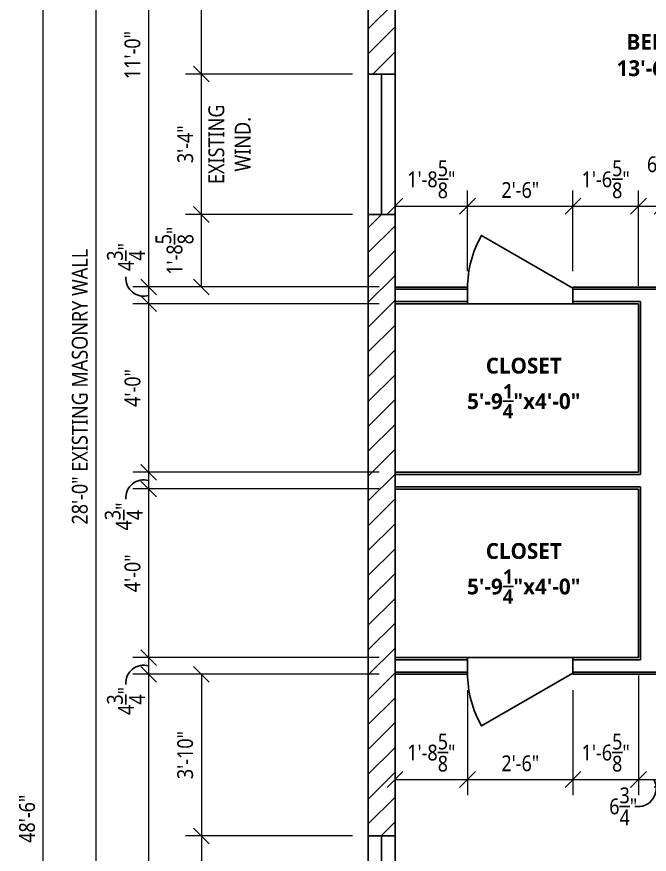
# Model space of a CAD drawing. Header units: inches. Extents: x -195 to 2392, y -698 to 1187.
# Drawn here: x -100 to 80, y 280.9 to 519.3 of the extents above; entities that cross this region are included whole.
import ezdxf

# ---------------------------------------------------------------- set-up
doc = ezdxf.new("R2010")
doc.units = ezdxf.units.IN
doc.header["$LTSCALE"] = 35
doc.header["$MEASUREMENT"] = 0
doc.layers.get('Defpoints').update_dxf_attribs({"color": 4})
for name, color, linetype in [('Dimensions', 7, 'Continuous'), ('Walls CMU', 7, 'Continuous'), ('Walls CMU Hatch', 12, 'Continuous'), ('Walls Stud', 7, 'Continuous')]:
    doc.layers.add(name, color=color, linetype=linetype)
doc.styles.add(".25'' Scale", font='segoeui.ttf', dxfattribs={"width": 0.875, "height": 4.5})
doc.dimstyles.new('4 - 1-4 in.', dxfattribs={"dimtxt": 4.5, "dimasz": 4.5, "dimexe": 4.5, "dimexo": 4.5, "dimgap": 2.25, "dimtad": 1, "dimdec": 6, "dimzin": 3, "dimdsep": 46, "dimlunit": 4, "dimtxsty": ".25'' Scale", "dimblk": 'OBLIQUE', "dimcen": 4.5, "dimclrd": 256, "dimclre": 256, "dimclrt": 256, "dimadec": 0, "dimazin": 0, "dimtfac": 1, "dimtdec": 6, "dimtofl": 0, "dimtmove": 2, "dimatfit": 3, "dimfxl": 1, "dimtolj": 1, "dimtzin": 0, "dimlwd": 5, "dimlwe": 5, "dimarcsym": 0})

# ---------------------------------------------------------------- blocks, each defined once
blk = doc.blocks.new('_Oblique')
at = {"color": 0, "linetype": 'ByBlock', "lineweight": -2}
blk.add_line((-0.5, -0.5), (0.5, 0.5), dxfattribs=at)
blk = doc.blocks.new('*D37')
at = {"layer": 'Defpoints', "color": 0, "transparency": 16777216}
for p in [(7.63, 574.38), (-62.5, 442.38), (7.63, 442.38)]:
    blk.add_point(p, dxfattribs=at)
at = {"layer": 'Dimensions', "lineweight": 5, "transparency": 16777216}
for p, q in [((3.13, 574.38), (-67, 574.38)), ((-62.5, 574.38), (-62.5, 442.38)), ((3.13, 442.38), (-67, 442.38))]:
    blk.add_line(p, q, dxfattribs=at)
at = {"layer": 'Dimensions', "lineweight": 5, "transparency": 16777216, "xscale": 4.5, "yscale": 4.5, "zscale": 4.5}
for p, rotation in [((-62.5, 574.38), 90), ((-62.5, 442.38), 270)]:
    blk.add_blockref('_Oblique', p, dxfattribs=dict(at, rotation=rotation))
at = {"layer": 'Dimensions', "transparency": 16777216, "insert": (-67.09, 508.38), "char_height": 4.5, "attachment_point": 5, "rotation": 90, "style": ".25'' Scale"}
blk.add_mtext('\\A1;11\'-0"', dxfattribs=at)
blk = doc.blocks.new('*D38')
at = {"layer": 'Defpoints', "color": 0, "transparency": 16777216}
for p in [(7.63, 442.38), (-62.5, 437.63), (7.63, 437.63)]:
    blk.add_point(p, dxfattribs=at)
at = {"layer": 'Dimensions', "lineweight": 5, "transparency": 16777216}
for p, q in [((3.13, 442.38), (-67, 442.38)), ((-62.5, 442.38), (-62.5, 437.63)), ((3.13, 437.63), (-67, 437.63))]:
    blk.add_line(p, q, dxfattribs=at)
at = {"layer": 'Dimensions', "lineweight": 5, "transparency": 16777216, "xscale": 4.5, "yscale": 4.5, "zscale": 4.5}
for p, rotation in [((-62.5, 442.38), 90), ((-62.5, 437.63), 270)]:
    blk.add_blockref('_Oblique', p, dxfattribs=dict(at, rotation=rotation))
at = {"layer": 'Dimensions', "transparency": 16777216, "insert": (-68.95, 450.9), "char_height": 4.5, "attachment_point": 5, "rotation": 90, "style": ".25'' Scale"}
blk.add_mtext('\\A1;4{\\H1x;\\S3/4;}"', dxfattribs=at)
blk = doc.blocks.new('*D39')
at = {"layer": 'Defpoints', "color": 0, "transparency": 16777216}
for p in [(7.63, 437.63), (-62.5, 389.63), (7.63, 389.63)]:
    blk.add_point(p, dxfattribs=at)
at = {"layer": 'Dimensions', "lineweight": 5, "transparency": 16777216}
for p, q in [((3.13, 437.63), (-67, 437.63)), ((-62.5, 437.63), (-62.5, 389.63)), ((3.13, 389.63), (-67, 389.63))]:
    blk.add_line(p, q, dxfattribs=at)
at = {"layer": 'Dimensions', "lineweight": 5, "transparency": 16777216, "xscale": 4.5, "yscale": 4.5, "zscale": 4.5}
for p, rotation in [((-62.5, 437.63), 90), ((-62.5, 389.63), 270)]:
    blk.add_blockref('_Oblique', p, dxfattribs=dict(at, rotation=rotation))
at = {"layer": 'Dimensions', "transparency": 16777216, "insert": (-67.07, 413.63), "char_height": 4.5, "attachment_point": 5, "rotation": 90, "style": ".25'' Scale"}
blk.add_mtext('\\A1;4\'-0"', dxfattribs=at)
blk = doc.blocks.new('*D40')
at = {"layer": 'Defpoints', "color": 0, "transparency": 16777216}
for p in [(7.63, 389.63), (-62.5, 384.88), (7.63, 384.88)]:
    blk.add_point(p, dxfattribs=at)
at = {"layer": 'Dimensions', "lineweight": 5, "transparency": 16777216}
for p, q in [((3.13, 389.63), (-67, 389.63)), ((-62.5, 389.63), (-62.5, 384.88)), ((3.13, 384.88), (-67, 384.88))]:
    blk.add_line(p, q, dxfattribs=at)
at = {"layer": 'Dimensions', "lineweight": 5, "transparency": 16777216, "xscale": 4.5, "yscale": 4.5, "zscale": 4.5}
for p, rotation in [((-62.5, 389.63), 90), ((-62.5, 384.88), 270)]:
    blk.add_blockref('_Oblique', p, dxfattribs=dict(at, rotation=rotation))
at = {"layer": 'Dimensions', "transparency": 16777216, "insert": (-69.59, 377.04), "char_height": 4.5, "attachment_point": 5, "rotation": 90, "style": ".25'' Scale"}
blk.add_mtext('\\A1;4{\\H1x;\\S3/4;}"', dxfattribs=at)
blk = doc.blocks.new('*D41')
at = {"layer": 'Defpoints', "color": 0, "transparency": 16777216}
for p in [(7.63, 384.88), (-62.5, 336.88), (7.63, 336.88)]:
    blk.add_point(p, dxfattribs=at)
at = {"layer": 'Dimensions', "lineweight": 5, "transparency": 16777216}
for p, q in [((3.13, 384.88), (-67, 384.88)), ((-62.5, 384.88), (-62.5, 336.88)), ((3.13, 336.88), (-67, 336.88))]:
    blk.add_line(p, q, dxfattribs=at)
at = {"layer": 'Dimensions', "lineweight": 5, "transparency": 16777216, "xscale": 4.5, "yscale": 4.5, "zscale": 4.5}
for p, rotation in [((-62.5, 384.88), 90), ((-62.5, 336.88), 270)]:
    blk.add_blockref('_Oblique', p, dxfattribs=dict(at, rotation=rotation))
at = {"layer": 'Dimensions', "transparency": 16777216, "insert": (-67.07, 360.88), "char_height": 4.5, "attachment_point": 5, "rotation": 90, "style": ".25'' Scale"}
blk.add_mtext('\\A1;4\'-0"', dxfattribs=at)
blk = doc.blocks.new('*D42')
at = {"layer": 'Defpoints', "color": 0, "transparency": 16777216}
for p in [(7.63, 336.88), (-62.5, 332.13), (7.63, 332.13)]:
    blk.add_point(p, dxfattribs=at)
at = {"layer": 'Dimensions', "lineweight": 5, "transparency": 16777216}
for p, q in [((3.13, 336.88), (-67, 336.88)), ((-62.5, 336.88), (-62.5, 332.13)), ((3.13, 332.13), (-67, 332.13))]:
    blk.add_line(p, q, dxfattribs=at)
at = {"layer": 'Dimensions', "lineweight": 5, "transparency": 16777216, "xscale": 4.5, "yscale": 4.5, "zscale": 4.5}
for p, rotation in [((-62.5, 336.88), 90), ((-62.5, 332.13), 270)]:
    blk.add_blockref('_Oblique', p, dxfattribs=dict(at, rotation=rotation))
at = {"layer": 'Dimensions', "transparency": 16777216, "insert": (-68.95, 324.54), "char_height": 4.5, "attachment_point": 5, "rotation": 90, "style": ".25'' Scale"}
blk.add_mtext('\\A1;4{\\H1x;\\S3/4;}"', dxfattribs=at)
blk = doc.blocks.new('*D43')
at = {"layer": 'Defpoints', "color": 0, "transparency": 16777216}
for p in [(7.63, 332.13), (-62.5, 200.13), (7.63, 200.13)]:
    blk.add_point(p, dxfattribs=at)
at = {"layer": 'Dimensions', "lineweight": 5, "transparency": 16777216}
for p, q in [((3.13, 332.13), (-67, 332.13)), ((-62.5, 332.13), (-62.5, 200.13)), ((3.13, 200.13), (-67, 200.13))]:
    blk.add_line(p, q, dxfattribs=at)
at = {"layer": 'Dimensions', "lineweight": 5, "transparency": 16777216, "xscale": 4.5, "yscale": 4.5, "zscale": 4.5}
for p, rotation in [((-62.5, 332.13), 90), ((-62.5, 200.13), 270)]:
    blk.add_blockref('_Oblique', p, dxfattribs=dict(at, rotation=rotation))
at = {"layer": 'Dimensions', "transparency": 16777216, "insert": (-67.09, 266.13), "char_height": 4.5, "attachment_point": 5, "rotation": 90, "style": ".25'' Scale"}
blk.add_mtext('\\A1;11\'-0"', dxfattribs=at)
blk = doc.blocks.new('*D46')
at = {"layer": 'Defpoints', "color": 0, "transparency": 16777216}
for p in [(7.63, 332.13), (-47.5, 286.13), (0, 286.13)]:
    blk.add_point(p, dxfattribs=at)
at = {"layer": 'Dimensions', "lineweight": 5, "transparency": 16777216}
for p, q in [((3.13, 332.13), (-52, 332.13)), ((-47.5, 332.13), (-47.5, 286.13)), ((-4.5, 286.13), (-52, 286.13))]:
    blk.add_line(p, q, dxfattribs=at)
at = {"layer": 'Dimensions', "lineweight": 5, "transparency": 16777216, "xscale": 4.5, "yscale": 4.5, "zscale": 4.5}
for p, rotation in [((-47.5, 332.13), 90), ((-47.5, 286.13), 270)]:
    blk.add_blockref('_Oblique', p, dxfattribs=dict(at, rotation=rotation))
at = {"layer": 'Dimensions', "transparency": 16777216, "insert": (-52.09, 309.13), "char_height": 4.5, "attachment_point": 5, "rotation": 90, "style": ".25'' Scale"}
blk.add_mtext('\\A1;3\'-10"', dxfattribs=at)
blk = doc.blocks.new('*D47')
at = {"layer": 'Defpoints', "color": 0, "transparency": 16777216}
for p in [(0, 286.13), (-47.5, 246.13), (0, 246.13)]:
    blk.add_point(p, dxfattribs=at)
at = {"layer": 'Dimensions', "lineweight": 5, "transparency": 16777216}
for p, q in [((-4.5, 286.13), (-52, 286.13)), ((-47.5, 286.13), (-47.5, 246.13)), ((-4.5, 246.13), (-52, 246.13))]:
    blk.add_line(p, q, dxfattribs=at)
at = {"layer": 'Dimensions', "lineweight": 5, "transparency": 16777216, "xscale": 4.5, "yscale": 4.5, "zscale": 4.5}
for p, rotation in [((-47.5, 286.13), 90), ((-47.5, 246.13), 270)]:
    blk.add_blockref('_Oblique', p, dxfattribs=dict(at, rotation=rotation))
at = {"layer": 'Dimensions', "transparency": 16777216, "insert": (-52.07, 266.13), "char_height": 4.5, "attachment_point": 5, "rotation": 90, "style": ".25'' Scale"}
blk.add_mtext('\\A1;3\'-4"', dxfattribs=at)
blk = doc.blocks.new('*D49')
at = {"layer": 'Defpoints', "color": 0, "transparency": 16777216}
for p in [(-47.5, 463), (0, 463), (7.63, 442.38)]:
    blk.add_point(p, dxfattribs=at)
at = {"layer": 'Dimensions', "lineweight": 5, "transparency": 16777216}
for p, q in [((-4.5, 463), (-52, 463)), ((-47.5, 442.38), (-47.5, 463)), ((3.13, 442.38), (-52, 442.38))]:
    blk.add_line(p, q, dxfattribs=at)
at = {"layer": 'Dimensions', "lineweight": 5, "transparency": 16777216, "xscale": 4.5, "yscale": 4.5, "zscale": 4.5}
for p, rotation in [((-47.5, 463), 90), ((-47.5, 442.38), 270)]:
    blk.add_blockref('_Oblique', p, dxfattribs=dict(at, rotation=rotation))
at = {"layer": 'Dimensions', "transparency": 16777216, "insert": (-55.15, 452.69), "char_height": 4.5, "attachment_point": 5, "rotation": 90, "style": ".25'' Scale"}
blk.add_mtext('\\A1;1\'-8{\\H1x;\\S5/8;}"', dxfattribs=at)
blk = doc.blocks.new('*D50')
at = {"layer": 'Defpoints', "color": 0, "transparency": 16777216}
for p in [(-47.5, 503), (0, 503), (0, 463)]:
    blk.add_point(p, dxfattribs=at)
at = {"layer": 'Dimensions', "lineweight": 5, "transparency": 16777216}
for p, q in [((-4.5, 503), (-52, 503)), ((-47.5, 463), (-47.5, 503)), ((-4.5, 463), (-52, 463))]:
    blk.add_line(p, q, dxfattribs=at)
at = {"layer": 'Dimensions', "lineweight": 5, "transparency": 16777216, "xscale": 4.5, "yscale": 4.5, "zscale": 4.5}
for p, rotation in [((-47.5, 503), 90), ((-47.5, 463), 270)]:
    blk.add_blockref('_Oblique', p, dxfattribs=dict(at, rotation=rotation))
at = {"layer": 'Dimensions', "transparency": 16777216, "insert": (-52.07, 483), "char_height": 4.5, "attachment_point": 5, "rotation": 90, "style": ".25'' Scale"}
blk.add_mtext('\\A1;3\'-4"', dxfattribs=at)
blk = doc.blocks.new('*D51')
at = {"layer": 'Defpoints', "color": 0, "transparency": 16777216}
for p in [(-47.5, 574.38), (7.63, 574.38), (0, 503)]:
    blk.add_point(p, dxfattribs=at)
at = {"layer": 'Dimensions', "lineweight": 5, "transparency": 16777216}
for p, q in [((3.13, 574.38), (-52, 574.38)), ((-47.5, 503), (-47.5, 574.38)), ((-4.5, 503), (-52, 503))]:
    blk.add_line(p, q, dxfattribs=at)
at = {"layer": 'Dimensions', "lineweight": 5, "transparency": 16777216, "xscale": 4.5, "yscale": 4.5, "zscale": 4.5}
for p, rotation in [((-47.5, 574.38), 90), ((-47.5, 503), 270)]:
    blk.add_blockref('_Oblique', p, dxfattribs=dict(at, rotation=rotation))
at = {"layer": 'Dimensions', "transparency": 16777216, "insert": (-55.19, 538.69), "char_height": 4.5, "attachment_point": 5, "rotation": 90, "style": ".25'' Scale"}
blk.add_mtext('\\A1;5\'-11{\\H1x;\\S3/8;}"', dxfattribs=at)
blk = doc.blocks.new('*D55')
at = {"layer": 'Defpoints', "color": 0, "transparency": 16777216}
for p in [(0, 582), (-77.5, 246), (0, 246)]:
    blk.add_point(p, dxfattribs=at)
at = {"layer": 'Dimensions', "lineweight": 5, "transparency": 16777216}
for p, q in [((-4.5, 582), (-82, 582)), ((-77.5, 582), (-77.5, 246)), ((-4.5, 246), (-82, 246))]:
    blk.add_line(p, q, dxfattribs=at)
at = {"layer": 'Dimensions', "lineweight": 5, "transparency": 16777216, "xscale": 4.5, "yscale": 4.5, "zscale": 4.5}
for p, rotation in [((-77.5, 582), 90), ((-77.5, 246), 270)]:
    blk.add_blockref('_Oblique', p, dxfattribs=dict(at, rotation=rotation))
at = {"layer": 'Dimensions', "transparency": 16777216, "insert": (-82.07, 414), "char_height": 4.5, "attachment_point": 5, "rotation": 90, "style": ".25'' Scale"}
blk.add_mtext('\\A1;28\'-0" EXISTING MASONRY WALL', dxfattribs=at)
blk = doc.blocks.new('*D57')
at = {"layer": 'Defpoints', "color": 0, "transparency": 16777216}
for p in [(-92.5, 582), (0, 582), (0, 0)]:
    blk.add_point(p, dxfattribs=at)
at = {"layer": 'Dimensions', "lineweight": 5, "transparency": 16777216}
for p, q in [((-4.5, 582), (-97, 582)), ((-92.5, 0), (-92.5, 582)), ((-4.5, 0), (-97, 0))]:
    blk.add_line(p, q, dxfattribs=at)
at = {"layer": 'Dimensions', "lineweight": 5, "transparency": 16777216, "xscale": 4.5, "yscale": 4.5, "zscale": 4.5}
for p, rotation in [((-92.5, 582), 90), ((-92.5, 0), 270)]:
    blk.add_blockref('_Oblique', p, dxfattribs=dict(at, rotation=rotation))
at = {"layer": 'Dimensions', "transparency": 16777216, "insert": (-97.07, 291), "char_height": 4.5, "attachment_point": 5, "rotation": 90, "style": ".25'' Scale"}
blk.add_mtext('\\A1;48\'-6"', dxfattribs=at)
blk = doc.blocks.new('*D72')
at = {"layer": 'Defpoints', "color": 0, "transparency": 16777216}
for p in [(28.25, 465.38), (7.62, 442.38), (28.25, 442.38)]:
    blk.add_point(p, dxfattribs=at)
at = {"layer": 'Dimensions', "lineweight": 5, "transparency": 16777216}
for p, q in [((7.62, 446.88), (7.62, 469.88)), ((28.25, 446.88), (28.25, 469.88)), ((7.62, 465.38), (28.25, 465.38))]:
    blk.add_line(p, q, dxfattribs=at)
at = {"layer": 'Dimensions', "lineweight": 5, "transparency": 16777216, "xscale": 4.5, "yscale": 4.5, "zscale": 4.5, "rotation": 180}
blk.add_blockref('_Oblique', (7.62, 465.38), dxfattribs=at)
at = {"layer": 'Dimensions', "lineweight": 5, "transparency": 16777216, "xscale": 4.5, "yscale": 4.5, "zscale": 4.5}
blk.add_blockref('_Oblique', (28.25, 465.38), dxfattribs=at)
at = {"layer": 'Dimensions', "transparency": 16777216, "insert": (17.94, 473.03), "char_height": 4.5, "attachment_point": 5, "style": ".25'' Scale"}
blk.add_mtext('\\A1;1\'-8{\\H1x;\\S5/8;}"', dxfattribs=at)
blk = doc.blocks.new('*D73')
at = {"layer": 'Defpoints', "color": 0, "transparency": 16777216}
for p in [(58.25, 465.38), (28.25, 442.38), (58.25, 442.38)]:
    blk.add_point(p, dxfattribs=at)
at = {"layer": 'Dimensions', "lineweight": 5, "transparency": 16777216}
for p, q in [((28.25, 446.88), (28.25, 469.88)), ((58.25, 446.88), (58.25, 469.88)), ((28.25, 465.38), (58.25, 465.38))]:
    blk.add_line(p, q, dxfattribs=at)
at = {"layer": 'Dimensions', "lineweight": 5, "transparency": 16777216, "xscale": 4.5, "yscale": 4.5, "zscale": 4.5, "rotation": 180}
blk.add_blockref('_Oblique', (28.25, 465.38), dxfattribs=at)
at = {"layer": 'Dimensions', "lineweight": 5, "transparency": 16777216, "xscale": 4.5, "yscale": 4.5, "zscale": 4.5}
blk.add_blockref('_Oblique', (58.25, 465.38), dxfattribs=at)
at = {"layer": 'Dimensions', "transparency": 16777216, "insert": (43.25, 469.96), "char_height": 4.5, "attachment_point": 5, "style": ".25'' Scale"}
blk.add_mtext('\\A1;2\'-6"', dxfattribs=at)
blk = doc.blocks.new('*D74')
at = {"layer": 'Defpoints', "color": 0, "transparency": 16777216}
for p in [(76.88, 465.38), (58.25, 442.38), (76.88, 438.25)]:
    blk.add_point(p, dxfattribs=at)
at = {"layer": 'Dimensions', "lineweight": 5, "transparency": 16777216}
for p, q in [((58.25, 446.88), (58.25, 469.88)), ((76.88, 442.75), (76.88, 469.88)), ((58.25, 465.38), (76.88, 465.38))]:
    blk.add_line(p, q, dxfattribs=at)
at = {"layer": 'Dimensions', "lineweight": 5, "transparency": 16777216, "xscale": 4.5, "yscale": 4.5, "zscale": 4.5, "rotation": 180}
blk.add_blockref('_Oblique', (58.25, 465.38), dxfattribs=at)
at = {"layer": 'Dimensions', "lineweight": 5, "transparency": 16777216, "xscale": 4.5, "yscale": 4.5, "zscale": 4.5}
blk.add_blockref('_Oblique', (76.88, 465.38), dxfattribs=at)
at = {"layer": 'Dimensions', "transparency": 16777216, "insert": (67.56, 473.03), "char_height": 4.5, "attachment_point": 5, "style": ".25'' Scale"}
blk.add_mtext('\\A1;1\'-6{\\H1x;\\S5/8;}"', dxfattribs=at)
blk = doc.blocks.new('*D77')
at = {"layer": 'Defpoints', "color": 0, "transparency": 16777216}
for p in [(7.62, 332.12), (28.25, 332.12), (28.25, 302.2)]:
    blk.add_point(p, dxfattribs=at)
at = {"layer": 'Dimensions', "lineweight": 5, "transparency": 16777216}
for p, q in [((7.62, 327.62), (7.62, 297.7)), ((28.25, 327.62), (28.25, 297.7)), ((7.62, 302.2), (28.25, 302.2))]:
    blk.add_line(p, q, dxfattribs=at)
at = {"layer": 'Dimensions', "lineweight": 5, "transparency": 16777216, "xscale": 4.5, "yscale": 4.5, "zscale": 4.5, "rotation": 180}
blk.add_blockref('_Oblique', (7.62, 302.2), dxfattribs=at)
at = {"layer": 'Dimensions', "lineweight": 5, "transparency": 16777216, "xscale": 4.5, "yscale": 4.5, "zscale": 4.5}
blk.add_blockref('_Oblique', (28.25, 302.2), dxfattribs=at)
at = {"layer": 'Dimensions', "transparency": 16777216, "insert": (17.94, 309.85), "char_height": 4.5, "attachment_point": 5, "style": ".25'' Scale"}
blk.add_mtext('\\A1;1\'-8{\\H1x;\\S5/8;}"', dxfattribs=at)
blk = doc.blocks.new('*D78')
at = {"layer": 'Defpoints', "color": 0, "transparency": 16777216}
for p in [(28.25, 332.12), (58.25, 332.12), (58.25, 302.2)]:
    blk.add_point(p, dxfattribs=at)
at = {"layer": 'Dimensions', "lineweight": 5, "transparency": 16777216}
for p, q in [((28.25, 327.62), (28.25, 297.7)), ((58.25, 327.62), (58.25, 297.7)), ((28.25, 302.2), (58.25, 302.2))]:
    blk.add_line(p, q, dxfattribs=at)
at = {"layer": 'Dimensions', "lineweight": 5, "transparency": 16777216, "xscale": 4.5, "yscale": 4.5, "zscale": 4.5, "rotation": 180}
blk.add_blockref('_Oblique', (28.25, 302.2), dxfattribs=at)
at = {"layer": 'Dimensions', "lineweight": 5, "transparency": 16777216, "xscale": 4.5, "yscale": 4.5, "zscale": 4.5}
blk.add_blockref('_Oblique', (58.25, 302.2), dxfattribs=at)
at = {"layer": 'Dimensions', "transparency": 16777216, "insert": (43.25, 306.77), "char_height": 4.5, "attachment_point": 5, "style": ".25'' Scale"}
blk.add_mtext('\\A1;2\'-6"', dxfattribs=at)
blk = doc.blocks.new('*D79')
at = {"layer": 'Defpoints', "color": 0, "transparency": 16777216}
for p in [(76.88, 336.25), (58.25, 332.12), (76.88, 302.2)]:
    blk.add_point(p, dxfattribs=at)
at = {"layer": 'Dimensions', "lineweight": 5, "transparency": 16777216}
for p, q in [((76.88, 331.75), (76.88, 297.7)), ((58.25, 327.62), (58.25, 297.7)), ((58.25, 302.2), (76.88, 302.2))]:
    blk.add_line(p, q, dxfattribs=at)
at = {"layer": 'Dimensions', "lineweight": 5, "transparency": 16777216, "xscale": 4.5, "yscale": 4.5, "zscale": 4.5, "rotation": 180}
blk.add_blockref('_Oblique', (58.25, 302.2), dxfattribs=at)
at = {"layer": 'Dimensions', "lineweight": 5, "transparency": 16777216, "xscale": 4.5, "yscale": 4.5, "zscale": 4.5}
blk.add_blockref('_Oblique', (76.88, 302.2), dxfattribs=at)
at = {"layer": 'Dimensions', "transparency": 16777216, "insert": (67.56, 309.85), "char_height": 4.5, "attachment_point": 5, "style": ".25'' Scale"}
blk.add_mtext('\\A1;1\'-6{\\H1x;\\S5/8;}"', dxfattribs=at)
blk = doc.blocks.new('*D80')
at = {"layer": 'Defpoints', "color": 0, "transparency": 16777216}
for p in [(76.88, 336.25), (83.62, 336.25), (83.62, 302.2)]:
    blk.add_point(p, dxfattribs=at)
at = {"layer": 'Dimensions', "lineweight": 5, "transparency": 16777216}
for p, q in [((76.88, 331.75), (76.88, 297.7)), ((83.62, 331.75), (83.62, 297.7)), ((76.88, 302.2), (83.62, 302.2))]:
    blk.add_line(p, q, dxfattribs=at)
at = {"layer": 'Dimensions', "lineweight": 5, "transparency": 16777216, "xscale": 4.5, "yscale": 4.5, "zscale": 4.5, "rotation": 180}
blk.add_blockref('_Oblique', (76.88, 302.2), dxfattribs=at)
at = {"layer": 'Dimensions', "lineweight": 5, "transparency": 16777216, "xscale": 4.5, "yscale": 4.5, "zscale": 4.5}
blk.add_blockref('_Oblique', (83.62, 302.2), dxfattribs=at)
at = {"layer": 'Dimensions', "transparency": 16777216, "insert": (72.55, 294.53), "char_height": 4.5, "attachment_point": 5, "style": ".25'' Scale"}
blk.add_mtext('\\A1;6{\\H1x;\\S3/4;}"', dxfattribs=at)
blk = doc.blocks.new('*D84')
at = {"layer": 'Defpoints', "color": 0, "transparency": 16777216}
for p in [(83.62, 465.38), (76.88, 438.25), (83.62, 438.25)]:
    blk.add_point(p, dxfattribs=at)
at = {"layer": 'Dimensions', "lineweight": 5, "transparency": 16777216}
for p, q in [((76.88, 442.75), (76.88, 469.88)), ((83.62, 442.75), (83.62, 469.88)), ((76.88, 465.38), (83.62, 465.38))]:
    blk.add_line(p, q, dxfattribs=at)
at = {"layer": 'Dimensions', "lineweight": 5, "transparency": 16777216, "xscale": 4.5, "yscale": 4.5, "zscale": 4.5, "rotation": 180}
blk.add_blockref('_Oblique', (76.88, 465.38), dxfattribs=at)
at = {"layer": 'Dimensions', "lineweight": 5, "transparency": 16777216, "xscale": 4.5, "yscale": 4.5, "zscale": 4.5}
blk.add_blockref('_Oblique', (83.62, 465.38), dxfattribs=at)
at = {"layer": 'Dimensions', "transparency": 16777216, "insert": (83.28, 477.3), "char_height": 4.5, "attachment_point": 5, "style": ".25'' Scale"}
blk.add_mtext('\\A1;6{\\H1x;\\S3/4;}"', dxfattribs=at)

msp = doc.modelspace()

# ---------------------------------------------------------------- hatches: boundary and pattern name
at = {"layer": 'Walls CMU Hatch'}
h = msp.add_hatch(dxfattribs=at)
h.set_pattern_fill('ANSI31', color=8, scale=40)
h.set_pattern_definition([(45, (1122.4343, -341.635), (-3.535534, 3.535534), [])])
h.paths.add_polyline_path([(352.5, 582), (352.5, 574.375), (400.375, 574.375), (400.375, 478.5), (408, 478.5), (408, 582)])
h.paths.add_polyline_path([(277, 574.375), (277, 582), (222, 582), (222, 574.375)])
h.paths.add_polyline_path([(123, 582), (123, 574.375), (186, 574.375), (186, 582)])
h.paths.add_polyline_path([(0, 503), (7.625, 503), (7.625, 574.375), (47.5, 574.375), (47.5, 582), (0, 582)])
h.paths.add_polyline_path([(0, 286.125), (7.625, 286.125), (7.625, 463), (0, 463)])
h.paths.add_polyline_path([(408, 347.625), (400.375, 347.625), (400.375, 246), (408, 246)])
h.paths.add_polyline_path([(400.375, 383.625), (408, 383.625), (408, 445), (400.375, 445)])

# ---------------------------------------------------------------- linework, layer by layer
at = {"layer": 'Dimensions'}
for centre, radius, start, end in [((-63.9291049, 444.8311922), 5.0392319, 175.336919711, 286.520913294), ((-63.9291049, 382.4188078), 5.0392319, 73.479086706, 184.663080289), ((-63.9291049, 329.6688078), 5.0392319, 73.479086706, 184.663080289), ((76.7661417, 299.6253317), 5.1684788, 260.298786888, 29.826067909)]:
    msp.add_arc(centre, radius, start, end, dxfattribs=at)
at = {"layer": 'Walls CMU'}
msp.add_line((3.8125, 286.125), (3.8125, 246.125), dxfattribs=at)
msp.add_lwpolyline([(186, 574.375), (186, 582), (0, 582), (0, 246.125), (7.625, 246.125), (7.625, 574.375)], close=True, dxfattribs=at)
for points in [[(0, 503), (7.625, 503)], [(3.8125, 463), (3.8125, 503)], [(0, 463), (7.625, 463)], [(0, 286.125), (7.625, 286.125)]]:
    msp.add_lwpolyline(points, dxfattribs=at)
at = {"layer": 'Walls Stud'}
for points in [[(28.25, 442.078125, -0.1316524976), (32.2692379, 457.078125), (58.25, 442.078125)], [(28.25, 332.421875, 0.1316524976), (32.2692379, 317.421875), (58.25, 332.421875)]]:
    msp.add_lwpolyline(points, format="xyb", dxfattribs=at)
for points in [[(7.625, 442.375), (28.25, 442.375)], [(7.625, 441.75), (28.25, 441.75)], [(28.25, 442.375), (28.25, 437.625)], [(58.25, 442.375), (58.25, 437.625)], [(58.25, 442.375), (95.625, 442.375)], [(58.25, 441.75), (95.625, 441.75)], [(7.625, 438.25), (28.25, 438.25)], [(7.625, 437.625), (28.25, 437.625)], [(58.25, 437.625), (28.25, 437.625)], [(58.25, 438.25), (77.5, 438.25)], [(58.25, 437.625), (76.875, 437.625)], [(76.875, 389.625), (76.875, 437.625)], [(77.5, 389), (77.5, 438.25)], [(7.625, 389.625), (76.875, 389.625)], [(7.625, 389), (77.5, 389)], [(7.625, 385.5), (77.5, 385.5)], [(7.625, 384.875), (76.875, 384.875)], [(76.875, 336.875), (76.875, 384.875)], [(77.5, 336.25), (77.5, 385.5)], [(7.625, 336.875), (28.25, 336.875)], [(7.625, 336.25), (28.25, 336.25)], [(28.25, 336.875), (28.25, 332.125)], [(58.25, 336.875), (28.25, 336.875)], [(58.25, 336.875), (76.875, 336.875)], [(58.25, 336.875), (58.25, 332.125)], [(58.25, 336.25), (77.5, 336.25)], [(7.625, 332.75), (28.25, 332.75)], [(7.625, 332.125), (28.25, 332.125)], [(58.25, 332.75), (99.625, 332.75)], [(58.25, 332.125), (99.625, 332.125)]]:
    msp.add_lwpolyline(points, dxfattribs=at)

# ---------------------------------------------------------------- texts
at = {"layer": 'Dimensions', "char_height": 4.5, "width": 42, "attachment_point": 5, "style": ".25'' Scale"}
for s, insert in [('\\A1;{\\fSegoe UI|b1|i0|c0|p34;\\W1;BEDROOM\\P13\'-6"x11\'-0"}', (88.625, 508.375)), ('\\A1;{\\fSegoe UI|b1|i0|c0|p34;\\W1;CLOSET\\P5\'-9\\H0.9x;\\S1/4;\\H1.11111x;"x4\'-0"}', (44.25, 413.625)), ('\\A1;{\\fSegoe UI|b1|i0|c0|p34;\\W1;CLOSET\\P5\'-9\\H0.9x;\\S1/4;\\H1.11111x;"x4\'-0"}', (44.25, 360.875))]:
    msp.add_mtext(s, dxfattribs=dict(at, insert=insert))
at = {"layer": 'Dimensions', "insert": (-45.4961222, 483), "char_height": 4.5, "width": 30.709461625, "attachment_point": 2, "rotation": 90, "style": ".25'' Scale"}
msp.add_mtext('\\A1;EXISTING WIND.', dxfattribs=at)

# ---------------------------------------------------------------- dimensions: what is measured, and where the dimension line sits
at = {"layer": 'Dimensions'}
for base, p1, p2, picture, middle in [((-92.4961222026, 582), (0, 0), (0, 582), '*D57', (-97.0730050478, 291)), ((-62.4961222, 442.375), (7.625, 574.375), (7.625, 442.375), '*D37', (-67.0855573, 508.375)), ((-47.4961222, 574.375), (0, 503), (7.625, 574.375), '*D51', (-55.1859758, 538.6875)), ((-47.4961222, 503), (0, 463), (0, 503), '*D50', (-52.073005, 483)), ((-47.4961222, 463), (7.625, 442.375), (0, 463), '*D49', (-55.1451808, 452.6875)), ((-62.4961222, 389.625), (7.625, 437.625), (7.625, 389.625), '*D39', (-67.073005, 413.625)), ((-62.4961222, 336.875), (7.625, 384.875), (7.625, 336.875), '*D41', (-67.073005, 360.875)), ((-62.4961222, 200.125), (7.625, 332.125), (7.625, 200.125), '*D43', (-67.0855573, 266.125)), ((-47.4961222, 286.125), (7.625, 332.125), (0, 286.125), '*D46', (-52.0855573, 309.125)), ((-47.4961222, 246.125), (0, 286.125), (0, 246.125), '*D47', (-52.073005, 266.125))]:
    dim = msp.add_linear_dim(base=base, p1=p1, p2=p2, angle=90, dimstyle='4 - 1-4 in.', dxfattribs=at)
    dim.commit()
    dim.dimension.update_dxf_attribs({"geometry": picture, "text_midpoint": middle})
dim = msp.add_linear_dim(base=(-77.4961222, 246), p1=(0, 582), p2=(0, 246), angle=90, text='<> EXISTING MASONRY WALL', dimstyle='4 - 1-4 in.', dxfattribs=at)
dim.commit()
dim.dimension.update_dxf_attribs({"geometry": '*D55', "text_midpoint": (-82.073005, 414)})
for base, p1, p2, picture, middle in [((83.625, 465.3813673), (76.875, 438.25), (83.625, 438.25), '*D84', (83.2821695, 477.3028187)), ((83.625, 302.1959714), (76.875, 336.25), (83.625, 336.25), '*D80', (72.5499432, 294.5307626))]:
    dim = msp.add_linear_dim(base=base, p1=p1, p2=p2, dimstyle='4 - 1-4 in.', dxfattribs=at)
    dim.commit()
    dim.dimension.update_dxf_attribs({"geometry": picture, "text_midpoint": middle, "dimtype": 160})
for base, p1, p2, picture, middle in [((28.25, 465.3813673), (7.625, 442.375), (28.25, 442.375), '*D72', (17.9375, 473.0304259)), ((76.875, 465.3813673), (58.25, 442.375), (76.875, 438.25), '*D74', (67.5625, 473.033564)), ((58.25, 465.3813673), (28.25, 442.375), (58.25, 442.375), '*D73', (43.25, 469.9582502)), ((76.875, 302.1959714), (58.25, 332.125), (76.875, 336.25), '*D79', (67.5625, 309.848168)), ((28.25, 302.1959714), (7.625, 332.125), (28.25, 332.125), '*D77', (17.9375, 309.8450299)), ((58.25, 302.1959714), (28.25, 332.125), (58.25, 332.125), '*D78', (43.25, 306.7728542))]:
    dim = msp.add_linear_dim(base=base, p1=p1, p2=p2, dimstyle='4 - 1-4 in.', dxfattribs=at)
    dim.commit()
    dim.dimension.update_dxf_attribs({"geometry": picture, "text_midpoint": middle})
for base, p1, p2, picture, middle in [((-62.4961222, 437.625), (7.625, 442.375), (7.625, 437.625), '*D38', (-68.9516568, 450.8988421)), ((-62.4961222, 384.875), (7.625, 389.625), (7.625, 384.875), '*D40', (-69.5901057, 377.0363438)), ((-62.4961222, 332.125), (7.625, 336.875), (7.625, 332.125), '*D42', (-68.9516568, 324.5402696))]:
    dim = msp.add_linear_dim(base=base, p1=p1, p2=p2, angle=90, dimstyle='4 - 1-4 in.', dxfattribs=at)
    dim.commit()
    dim.dimension.update_dxf_attribs({"geometry": picture, "text_midpoint": middle, "dimtype": 160})

doc.saveas('drawing.dxf')
